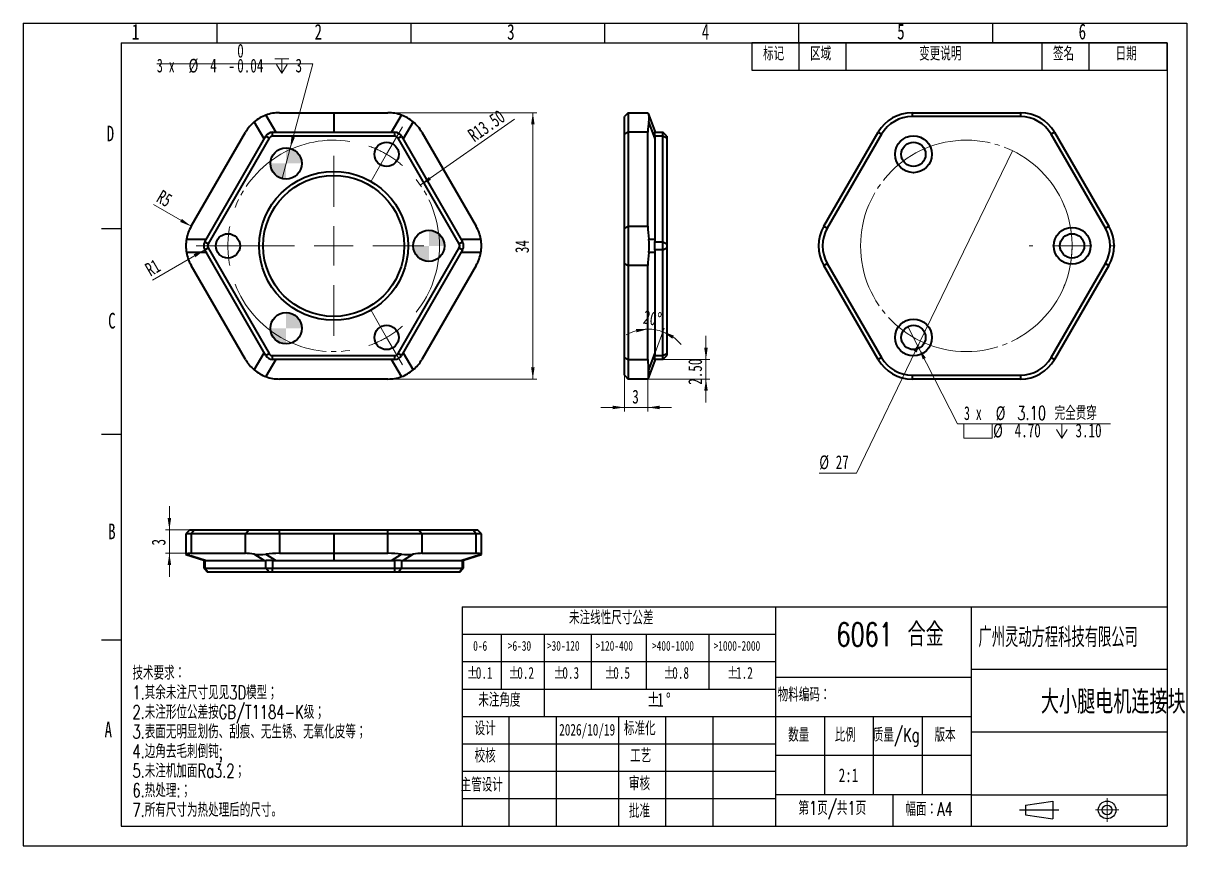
# Model space of a CAD drawing. Header units: millimetres. Extents: x 0 to 297, y 0 to 210.
import ezdxf

# ---------------------------------------------------------------- set-up
doc = ezdxf.new("R2010")
doc.units = ezdxf.units.MM
doc.linetypes.add('SLD-中心线', pattern=[34.29, 30.48, -1.27, 1.27, -1.27])
doc.linetypes.add('SLD-实线', pattern=[0])
for name, color, linetype in [('中心线层', 1, 'SLD-中心线'), ('剖面线层', 133, 'SLD-实线'), ('尺寸线层', 83, 'SLD-实线'), ('文本', 7, 'SLD-实线')]:
    doc.layers.add(name, color=color, linetype=linetype)
doc.layers.add('粗实线层', color=7, linetype='SLD-实线', lineweight=35)
doc.styles.add('SLDTEXTSTYLE0', font='TXT', dxfattribs={"width": 0.7, "bigfont": 'bigfont'})
doc.styles.add('SLDTEXTSTYLE1', font='TXT', dxfattribs={"width": 0.7})
doc.styles.add('SLDTEXTSTYLE2', font='TXT', dxfattribs={"width": 0.616621, "bigfont": 'bigfont'})
doc.styles.add('SLDTEXTSTYLE3', font='TXT', dxfattribs={"width": 0.633333})
doc.dimstyles.new('SLDDIMSTYLE0', dxfattribs={"dimtxt": 3.5, "dimasz": 3, "dimexe": 0, "dimexo": 0.0625, "dimgap": 0.875, "dimtad": 2, "dimlfac": 0.5, "dimrnd": 1e-09, "dimzin": 4, "dimdsep": 46, "dimtxsty": 'SLDTEXTSTYLE1', "dimsah": 1, "dimcen": 0, "dimadec": 0, "dimazin": 1, "dimtfac": 1, "dimtofl": 0, "dimtmove": 0, "dimatfit": 3, "dimfxl": 0, "dimfrac": 2, "dimtolj": 1, "dimtzin": 12, "dimarcsym": 0})
doc.dimstyles.new('SLDDIMSTYLE1', dxfattribs={"dimtxt": 3.5, "dimasz": 3, "dimexe": 0, "dimexo": 0.0625, "dimgap": 0.875, "dimtad": 0, "dimtih": 1, "dimtoh": 1, "dimdec": 6, "dimlfac": 0.5, "dimrnd": 1e-09, "dimzin": 12, "dimdsep": 46, "dimtxsty": 'SLDTEXTSTYLE1', "dimblk1": 'NONE', "dimsah": 1, "dimcen": 0, "dimadec": 0, "dimazin": 3, "dimtol": 1, "dimtm": 0.04, "dimtfac": 1, "dimtmove": 0, "dimatfit": 3, "dimldrblk": 'NONE', "dimfxl": 0, "dimfrac": 2, "dimtolj": 1, "dimtzin": 0, "dimarcsym": 0})
doc.dimstyles.new('SLDDIMSTYLE2', dxfattribs={"dimtxt": 3.5, "dimasz": 3, "dimexe": 0, "dimexo": 0.0625, "dimgap": 0.875, "dimtad": 2, "dimlfac": 0.5, "dimrnd": 1e-09, "dimzin": 12, "dimdsep": 46, "dimtxsty": 'SLDTEXTSTYLE1', "dimsah": 1, "dimcen": 0, "dimadec": 0, "dimazin": 3, "dimtfac": 1, "dimtofl": 0, "dimtmove": 0, "dimatfit": 3, "dimfxl": 0, "dimfrac": 2, "dimtolj": 1, "dimtzin": 12, "dimarcsym": 0})
doc.dimstyles.new('SLDDIMSTYLE3', dxfattribs={"dimtxt": 3.5, "dimasz": 3, "dimexe": 0, "dimexo": 0.0625, "dimgap": 0.875, "dimtad": 2, "dimlfac": 0.5, "dimrnd": 1e-09, "dimzin": 12, "dimdsep": 46, "dimtxsty": 'SLDTEXTSTYLE1', "dimsah": 1, "dimcen": 0.09, "dimadec": 0, "dimazin": 3, "dimtfac": 1, "dimtofl": 0, "dimtmove": 0, "dimatfit": 3, "dimfxl": 0, "dimfrac": 2, "dimtolj": 1, "dimtzin": 12, "dimarcsym": 0})
doc.dimstyles.new('SLDDIMSTYLE4', dxfattribs={"dimtxt": 3.5, "dimasz": 3, "dimexe": 0, "dimexo": 0.0625, "dimgap": 0.875, "dimtad": 2, "dimlfac": 0.5, "dimrnd": 1e-09, "dimzin": 12, "dimdsep": 46, "dimtxsty": 'SLDTEXTSTYLE1', "dimsah": 1, "dimcen": 0.09, "dimadec": 0, "dimazin": 3, "dimtfac": 1, "dimtmove": 0, "dimatfit": 0, "dimfxl": 0, "dimfrac": 2, "dimtolj": 1, "dimtzin": 12, "dimarcsym": 0})
doc.dimstyles.new('SLDDIMSTYLE5', dxfattribs={"dimtxt": 3.5, "dimasz": 3, "dimexe": 0, "dimexo": 0.0625, "dimgap": 0.875, "dimtad": 2, "dimdec": 4, "dimlfac": 0.5, "dimzin": 12, "dimdsep": 46, "dimtxsty": 'SLDTEXTSTYLE1', "dimsah": 1, "dimcen": 0.09, "dimazin": 3, "dimtfac": 1, "dimtofl": 0, "dimtmove": 0, "dimatfit": 3, "dimfxl": 0, "dimfrac": 2, "dimtolj": 1, "dimtzin": 12, "dimarcsym": 0})
doc.dimstyles.new('SLDDIMSTYLE6', dxfattribs={"dimtxt": 3.5, "dimasz": 3, "dimexe": 0, "dimexo": 0.0625, "dimgap": 0.875, "dimtad": 2, "dimlfac": 0.5, "dimrnd": 1e-09, "dimzin": 4, "dimdsep": 46, "dimtxsty": 'SLDTEXTSTYLE1', "dimsah": 1, "dimcen": 0.09, "dimadec": 0, "dimazin": 1, "dimtfac": 1, "dimtmove": 0, "dimatfit": 0, "dimfxl": 0, "dimfrac": 2, "dimtolj": 1, "dimtzin": 12, "dimarcsym": 0})
doc.dimstyles.new('SLDDIMSTYLE7', dxfattribs={"dimtxt": 3.5, "dimasz": 3, "dimexe": 0, "dimexo": 0.0625, "dimgap": 0.875, "dimtad": 2, "dimlfac": 0.5, "dimrnd": 1e-09, "dimzin": 12, "dimdsep": 46, "dimtxsty": 'SLDTEXTSTYLE1', "dimblk1": 'NONE', "dimsah": 1, "dimcen": 0, "dimadec": 0, "dimazin": 3, "dimtfac": 1, "dimtmove": 0, "dimatfit": 3, "dimldrblk": 'NONE', "dimfxl": 0, "dimfrac": 2, "dimtolj": 1, "dimtzin": 12, "dimarcsym": 0})
doc.dimstyles.new('SLDDIMSTYLE8', dxfattribs={"dimtxt": 3.5, "dimasz": 3, "dimexe": 0, "dimexo": 0.0625, "dimgap": 0.875, "dimtad": 0, "dimtih": 1, "dimtoh": 1, "dimlfac": 0.5, "dimrnd": 1e-09, "dimzin": 4, "dimdsep": 46, "dimtxsty": 'SLDTEXTSTYLE1', "dimblk1": 'NONE', "dimsah": 1, "dimcen": 0, "dimadec": 0, "dimazin": 1, "dimtfac": 1, "dimtmove": 0, "dimatfit": 3, "dimldrblk": 'NONE', "dimfxl": 0, "dimfrac": 2, "dimtolj": 1, "dimtzin": 12, "dimarcsym": 0})

# ---------------------------------------------------------------- blocks, each defined once
blk = doc.blocks.new('SW_TABLEANNOTATION_0')
at = {"color": 0}
for p, q in [((0, 0), (0, -7)), ((0, 0), (12, 0)), ((0, 0), (0, -7)), ((106, 0), (0, 0)), ((12, 0), (12, -7)), ((12, 0), (24, 0)), ((24, 0), (24, -7)), ((24, 0), (74, 0)), ((74, 0), (74, -7)), ((74, 0), (86, 0)), ((86, 0), (86, -7)), ((86, 0), (106, 0)), ((106, 0), (106, -7)), ((106, -7), (106, 0)), ((0, -7), (12, -7)), ((0, -7), (106, -7)), ((12, -7), (24, -7)), ((24, -7), (74, -7)), ((74, -7), (86, -7)), ((86, -7), (106, -7))]:
    blk.add_line(p, q, dxfattribs=at)
at = {"color": 0, "char_height": 3.5, "attachment_point": 1, "style": 'SLDTEXTSTYLE0'}
for s, insert in [('标记', (2.85, -1.01)), ('区域', (14.85, -1.01)), ('变更说明', (42.7, -1.01)), ('签名', (76.85, -1.01)), ('日期', (92.85, -1.01))]:
    blk.add_mtext(s, dxfattribs=dict(at, insert=insert))
blk = doc.blocks.new('SW_TABLEANNOTATION_1')
at = {"color": 0}
for p, q in [((0, 0), (0, -7)), ((0, 0), (5, 0)), ((5, 0), (10, 0)), ((10, 0), (21, 0)), ((21, 0), (33, 0)), ((33, 0), (47, 0)), ((47, 0), (63, 0)), ((63, 0), (80, 0)), ((80, 0), (80, -7)), ((0, -7), (0, -14)), ((0, -7), (5, -7)), ((5, -7), (10, -7)), ((10, -7), (10, -14)), ((10, -7), (21, -7)), ((21, -7), (21, -14)), ((21, -7), (33, -7)), ((33, -7), (33, -14)), ((33, -7), (47, -7)), ((47, -7), (47, -14)), ((47, -7), (63, -7)), ((63, -7), (63, -14)), ((63, -7), (80, -7)), ((80, -7), (80, -14)), ((0, -14), (0, -21)), ((0, -14), (5, -14)), ((5, -14), (10, -14)), ((10, -14), (10, -21)), ((10, -14), (21, -14)), ((21, -14), (21, -21)), ((21, -14), (33, -14)), ((33, -14), (33, -21)), ((33, -14), (47, -14)), ((47, -14), (47, -21)), ((47, -14), (63, -14)), ((63, -14), (63, -21)), ((63, -14), (80, -14)), ((80, -14), (80, -21)), ((0, -21), (0, -28)), ((0, -21), (5, -21)), ((5, -21), (10, -21)), ((10, -21), (21, -21)), ((21, -21), (21, -28)), ((21, -21), (21, -28)), ((21, -21), (33, -21)), ((33, -21), (47, -21)), ((47, -21), (63, -21)), ((63, -21), (80, -21)), ((80, -21), (80, -28)), ((0, -28), (5, -28)), ((5, -28), (10, -28)), ((10, -28), (21, -28)), ((21, -28), (33, -28)), ((33, -28), (47, -28)), ((47, -28), (63, -28)), ((63, -28), (80, -28))]:
    blk.add_line(p, q, dxfattribs=at)
at = {"color": 0, "attachment_point": 1}
for s, insert, char_height, style in [('未注线性尺寸公差', (27.32, -1.01), 3.5, 'SLDTEXTSTYLE0'), ('0-6', (2.85, -8.72), 2.5, 'SLDTEXTSTYLE1'), ('>6-30', (11.69, -8.72), 2.5, 'SLDTEXTSTYLE1'), ('>30-120', (21.68, -8.72), 2.5, 'SLDTEXTSTYLE1'), ('>120-400', (34.12, -8.72), 2.5, 'SLDTEXTSTYLE1'), ('>400-1000', (48.5, -8.72), 2.5, 'SLDTEXTSTYLE1'), ('>1000-2000', (64.22, -8.72), 2.5, 'SLDTEXTSTYLE1'), ('%%p', (1.25, -15.37), 3, 'SLDTEXTSTYLE1'), ('0.1', (3.52, -15.37), 3, 'SLDTEXTSTYLE1'), ('%%p', (11.84, -15.37), 3, 'SLDTEXTSTYLE1'), ('0.2', (14.1, -15.37), 3, 'SLDTEXTSTYLE1'), ('%%p', (23.34, -15.37), 3, 'SLDTEXTSTYLE1'), ('0.3', (25.61, -15.37), 3, 'SLDTEXTSTYLE1'), ('%%p', (36.34, -15.37), 3, 'SLDTEXTSTYLE1'), ('0.5', (38.6, -15.37), 3, 'SLDTEXTSTYLE1'), ('%%p', (51.4, -15.37), 3, 'SLDTEXTSTYLE1'), ('0.8', (53.66, -15.37), 3, 'SLDTEXTSTYLE1'), ('%%p', (67.69, -15.37), 3, 'SLDTEXTSTYLE1'), ('1.2', (69.96, -15.37), 3, 'SLDTEXTSTYLE1'), ('未注角度', (4.16, -22.01), 3.5, 'SLDTEXTSTYLE0'), ('%%p', (47.19, -22.01), 3.5, 'SLDTEXTSTYLE1'), ('1', (49.84, -22.01), 3.5, 'SLDTEXTSTYLE1'), ('%%d', (52.04, -22.01), 3.5, 'SLDTEXTSTYLE1')]:
    blk.add_mtext(s, dxfattribs=dict(at, insert=insert, char_height=char_height, style=style))
blk = doc.blocks.new('_D')
at = {"layer": '尺寸线层', "linetype": 'SLD-实线', "lineweight": 18}
blk.add_line((101.35, 168.66), (125.39, 185.5), dxfattribs=at)
blk.add_solid([(101.35, 168.66), (104.07, 170.01), (103.55, 170.75)], dxfattribs=at)
at = {"layer": '尺寸线层', "linetype": 'SLD-实线', "lineweight": 18, "insert": (113.12, 182.4), "char_height": 3.5, "attachment_point": 1, "rotation": 35.0174, "style": 'SLDTEXTSTYLE1'}
blk.add_mtext('R13.50', dxfattribs=at)
blk = doc.blocks.new('SW_SYMBOL_HOLE_DEPTH')
at = {"layer": '尺寸线层', "color": 0, "linetype": 'SLD-实线', "lineweight": 18}
for p, q in [((0, 875), (800, 875)), ((400, 875), (400, 75)), ((100, 555), (400, 75)), ((700, 555), (400, 75))]:
    blk.add_line(p, q, dxfattribs=at)
blk = doc.blocks.new('_D_1')
at = {"layer": '尺寸线层', "linetype": 'SLD-实线', "lineweight": 18}
for p, q in [((73.9, 199.62), (34.12, 199.62)), ((68.13, 178.07), (73.9, 199.62)), ((66.05, 170.34), (68.13, 178.07))]:
    blk.add_line(p, q, dxfattribs=at)
blk.add_solid([(68.13, 178.07), (69.34, 180.85), (68.47, 181.08)], dxfattribs=at)
at = {"layer": '尺寸线层', "linetype": 'SLD-实线', "lineweight": 18, "xscale": 0.004511737089201878, "yscale": 0.004511737089201878, "zscale": 0.004511737089201878}
blk.add_blockref('SW_SYMBOL_HOLE_DEPTH', (64.22, 196.93), dxfattribs=at)
at = {"layer": '尺寸线层', "linetype": 'SLD-实线', "lineweight": 18, "char_height": 3.5, "attachment_point": 1}
for s, insert, style in [('0', (54.62, 204.74), 'SLDTEXTSTYLE1'), ('3 x', (34.12, 200.96), 'SLDTEXTSTYLE3'), ('%%c', (42.21, 200.93), 'SLDTEXTSTYLE1'), ('4', (47.71, 200.96), 'SLDTEXTSTYLE1'), ('0.04', (54.62, 200.93), 'SLDTEXTSTYLE1'), ('3', (69.5, 200.96), 'SLDTEXTSTYLE1'), ('-', (52.36, 200.93), 'SLDTEXTSTYLE1')]:
    blk.add_mtext(s, dxfattribs=dict(at, insert=insert, style=style))
blk = doc.blocks.new('_None')
blk = doc.blocks.new('_D_2')
at = {"layer": '尺寸线层', "linetype": 'SLD-实线', "lineweight": 18}
blk.add_line((42.87, 158.16), (33.23, 163.72), dxfattribs=at)
blk.add_solid([(42.87, 158.16), (40.49, 160.05), (40.04, 159.27)], dxfattribs=at)
at = {"layer": '尺寸线层', "linetype": 'SLD-实线', "lineweight": 18, "insert": (35.48, 167.62), "char_height": 3.5, "attachment_point": 1, "rotation": 330, "style": 'SLDTEXTSTYLE1'}
blk.add_mtext('R5', dxfattribs=at)
blk = doc.blocks.new('_D_3')
at = {"layer": '尺寸线层', "linetype": 'SLD-实线', "lineweight": 18}
blk.add_line((46.33, 152.16), (32.97, 144.42), dxfattribs=at)
blk.add_arc((48.06, 153.16), 2, 210, 236.6594, dxfattribs=at)
blk.add_solid([(46.33, 152.16), (43.51, 151.04), (43.96, 150.27)], dxfattribs=at)
at = {"layer": '尺寸线层', "linetype": 'SLD-实线', "lineweight": 18, "insert": (30.72, 148.3), "char_height": 3.5, "attachment_point": 1, "rotation": 30.0943, "style": 'SLDTEXTSTYLE1'}
blk.add_mtext('R1', dxfattribs=at)
blk = doc.blocks.new('_D_4')
at = {"layer": '尺寸线层', "linetype": 'SLD-实线', "lineweight": 18}
for p, q in [((93.1, 187.16), (131.08, 187.16)), ((130.08, 187.16), (130.08, 119.16)), ((93.1, 119.16), (131.08, 119.16))]:
    blk.add_line(p, q, dxfattribs=at)
for points in [[(130.08, 187.16), (129.63, 184.16), (130.53, 184.16)], [(130.08, 119.16), (130.53, 122.16), (129.63, 122.16)]]:
    blk.add_solid(points, dxfattribs=at)
at = {"layer": '尺寸线层', "linetype": 'SLD-实线', "lineweight": 18, "insert": (125.57, 151.31), "char_height": 3.5, "attachment_point": 1, "rotation": 90, "style": 'SLDTEXTSTYLE1'}
blk.add_mtext('34', dxfattribs=at)
blk = doc.blocks.new('SW_CENTERMARKSYMBOL_0')
at = {"layer": '中心线层', "color": 0, "linetype": 'SLD-中心线', "lineweight": 18}
for p, q in [((2.5, 51.1), (4.05, 53.78)), ((0, 46.77), (2.5, 51.1)), ((0, 46.77), (-2.5, 42.44)), ((-13.5, 33.38), (-13.5, 41.88)), ((-2.5, 42.44), (-4.05, 39.75)), ((-13.5, 23.38), (-13.5, 28.38)), ((-45.5, 23.38), (-48.6, 23.38)), ((-40.5, 23.38), (-45.5, 23.38)), ((-40.5, 23.38), (-35.5, 23.38)), ((-35.5, 23.38), (-32.4, 23.38)), ((-23.5, 23.38), (-32, 23.38)), ((-13.5, 23.38), (-18.5, 23.38)), ((-13.5, 23.38), (-13.5, 18.38)), ((-13.5, 23.38), (-8.5, 23.38)), ((-3.5, 23.38), (5, 23.38)), ((-13.5, 13.38), (-13.5, 4.88)), ((-2.5, 4.33), (-4.05, 7.01)), ((0, 0), (-2.5, 4.33)), ((0, 0), (2.5, -4.33)), ((2.5, -4.33), (4.05, -7.01))]:
    blk.add_line(p, q, dxfattribs=at)
for start, end in [(81.2207, 158.7793), (60, 70.6103), (49.3897, 60), (321.2207, 38.7793), (169.3897, 180), (180, 190.6103), (201.2207, 278.7793), (289.3897, 300), (300, 310.6103)]:
    blk.add_arc((-13.5, 23.38), 27, start, end, dxfattribs=at)
blk = doc.blocks.new('SW_CENTERMARKSYMBOL_1')
at = {"layer": '中心线层', "color": 0, "linetype": 'SLD-中心线', "lineweight": 18}
for p, q in [((0, 10), (0, 23)), ((0, 0), (0, 5)), ((-10, 0), (-23, 0)), ((0, 0), (-5, 0)), ((0, 0), (0, -5)), ((0, 0), (5, 0)), ((10, 0), (23, 0)), ((0, -10), (0, -23))]:
    blk.add_line(p, q, dxfattribs=at)
blk = doc.blocks.new('SW_DOWELSYMBOL_0')
at = {"layer": '剖面线层'}
h = blk.add_hatch(color=256, dxfattribs=at)
edge = h.paths.add_edge_path(flags=0)
edge.add_arc((0, 0), 4, 0, 90)
edge.add_line((0, 4), (0, 0))
edge.add_line((0, 0), (4, 0))
h = blk.add_hatch(color=256, dxfattribs=at)
edge = h.paths.add_edge_path(flags=0)
edge.add_arc((0, 0), 4, 180, 270)
edge.add_line((0, -4), (0, 0))
edge.add_line((0, 0), (-4, 0))
at = {"color": 0, "linetype": 'Continuous', "lineweight": 0}
blk.add_circle((0, 0), 4, dxfattribs=at)
blk = doc.blocks.new('SW_DOWELSYMBOL_1')
at = {"layer": '剖面线层'}
h = blk.add_hatch(color=256, dxfattribs=at)
edge = h.paths.add_edge_path(flags=0)
edge.add_arc((0, 0), 4, 0, 90)
edge.add_line((0, 4), (0, 0))
edge.add_line((0, 0), (4, 0))
h = blk.add_hatch(color=256, dxfattribs=at)
edge = h.paths.add_edge_path(flags=0)
edge.add_arc((0, 0), 4, 180, 270)
edge.add_line((0, -4), (0, 0))
edge.add_line((0, 0), (-4, 0))
at = {"color": 0, "linetype": 'Continuous', "lineweight": 0}
blk.add_circle((0, 0), 4, dxfattribs=at)
blk = doc.blocks.new('SW_DOWELSYMBOL_2')
at = {"layer": '剖面线层'}
h = blk.add_hatch(color=256, dxfattribs=at)
edge = h.paths.add_edge_path(flags=0)
edge.add_arc((0, 0), 4, 0, 90)
edge.add_line((0, 4), (0, 0))
edge.add_line((0, 0), (4, 0))
h = blk.add_hatch(color=256, dxfattribs=at)
edge = h.paths.add_edge_path(flags=0)
edge.add_arc((0, 0), 4, 180, 270)
edge.add_line((0, -4), (0, 0))
edge.add_line((0, 0), (-4, 0))
at = {"color": 0, "linetype": 'Continuous', "lineweight": 0}
blk.add_circle((0, 0), 4, dxfattribs=at)
blk = doc.blocks.new('_D_5')
at = {"layer": '尺寸线层', "linetype": 'SLD-实线', "lineweight": 18}
for p, q in [((153.46, 124.66), (153.46, 110.91)), ((159.46, 124.16), (159.46, 110.91)), ((153.46, 111.91), (147.46, 111.91)), ((153.46, 111.91), (159.46, 111.91)), ((159.46, 111.91), (165.46, 111.91))]:
    blk.add_line(p, q, dxfattribs=at)
for points in [[(153.46, 111.91), (150.46, 112.36), (150.46, 111.46)], [(159.46, 111.91), (162.46, 111.46), (162.46, 112.36)]]:
    blk.add_solid(points, dxfattribs=at)
at = {"layer": '尺寸线层', "linetype": 'SLD-实线', "lineweight": 18, "insert": (155.46, 116.42), "char_height": 3.5, "attachment_point": 1, "style": 'SLDTEXTSTYLE1'}
blk.add_mtext('3', dxfattribs=at)
blk = doc.blocks.new('_D_6')
at = {"layer": '尺寸线层', "linetype": 'SLD-实线', "lineweight": 18}
blk.add_line((161.28, 125.87), (163.58, 132.19), dxfattribs=at)
for start, end in [(90, 120.1121), (70, 90), (39.8879, 70)]:
    blk.add_arc((159.46, 120.87), 11.05, start, end, dxfattribs=at)
for points in [[(159.46, 131.92), (156.42, 131.97), (156.54, 131.08)], [(163.23, 131.25), (165.68, 129.47), (166.1, 130.26)]]:
    blk.add_solid(points, dxfattribs=at)
at = {"layer": '尺寸线层', "linetype": 'SLD-实线', "lineweight": 18, "insert": (158.68, 136.81), "char_height": 3.5, "attachment_point": 1, "rotation": 350, "style": 'SLDTEXTSTYLE1'}
blk.add_mtext('20°', dxfattribs=at)
blk = doc.blocks.new('_D_7')
at = {"layer": '尺寸线层', "linetype": 'SLD-实线', "lineweight": 18}
for p, q in [((174.28, 124.16), (174.28, 130.16)), ((163.28, 124.16), (175.28, 124.16)), ((174.28, 124.16), (174.28, 119.16)), ((159.46, 119.16), (175.28, 119.16)), ((174.28, 119.16), (174.28, 113.16))]:
    blk.add_line(p, q, dxfattribs=at)
for points in [[(174.28, 124.16), (174.73, 127.16), (173.83, 127.16)], [(174.28, 119.16), (173.83, 116.16), (174.73, 116.16)]]:
    blk.add_solid(points, dxfattribs=at)
at = {"layer": '尺寸线层', "linetype": 'SLD-实线', "lineweight": 18, "insert": (169.76, 117.7), "char_height": 3.5, "attachment_point": 1, "rotation": 90, "style": 'SLDTEXTSTYLE1'}
blk.add_mtext('2.50', dxfattribs=at)
blk = doc.blocks.new('_D_8')
at = {"layer": '尺寸线层', "linetype": 'SLD-实线', "lineweight": 18}
for p, q in [((252.49, 177.47), (228.99, 128.85)), ((228.99, 128.85), (212.7, 95.14)), ((212.7, 95.14), (203.21, 95.14))]:
    blk.add_line(p, q, dxfattribs=at)
blk.add_solid([(228.99, 128.85), (227.28, 126.35), (228.09, 125.96)], dxfattribs=at)
at = {"layer": '尺寸线层', "linetype": 'SLD-实线', "lineweight": 18, "char_height": 3.5, "attachment_point": 1, "style": 'SLDTEXTSTYLE1'}
for s, insert in [('%%c', (203.21, 99.66)), ('27', (207.4, 99.68))]:
    blk.add_mtext(s, dxfattribs=dict(at, insert=insert))
blk = doc.blocks.new('SW_SYMBOL_HOLE_SPOT')
at = {"layer": '尺寸线层', "color": 0, "linetype": 'SLD-实线', "lineweight": 18}
for p, q in [((0, 875), (0, 75)), ((1600, 75), (1600, 875)), ((0, 75), (1600, 75))]:
    blk.add_line(p, q, dxfattribs=at)
blk = doc.blocks.new('_D_9')
at = {"layer": '尺寸线层', "linetype": 'SLD-实线', "lineweight": 18}
for p, q in [((225.83, 132.54), (228.65, 127.02)), ((228.65, 127.02), (238.5, 107.7)), ((238.5, 107.7), (277.53, 107.7))]:
    blk.add_line(p, q, dxfattribs=at)
blk.add_solid([(228.65, 127.02), (229.61, 124.14), (230.41, 124.55)], dxfattribs=at)
at = {"layer": '尺寸线层', "linetype": 'SLD-实线', "lineweight": 18, "xscale": 0.004511737089201878, "yscale": 0.004511737089201878, "zscale": 0.004511737089201878}
for name, p in [('SW_SYMBOL_HOLE_SPOT', (240.09, 103.75)), ('SW_SYMBOL_HOLE_DEPTH', (263.33, 103.75))]:
    blk.add_blockref(name, p, dxfattribs=at)
at = {"layer": '尺寸线层', "linetype": 'SLD-实线', "lineweight": 18, "char_height": 3.5, "attachment_point": 1}
for s, insert, style in [('3 x', (240.15, 112.21), 'SLDTEXTSTYLE3'), ('%%c', (248.24, 112.19), 'SLDTEXTSTYLE1'), ('3.10 完全贯穿', (253.74, 112.21), 'SLDTEXTSTYLE0'), ('%%c', (247.58, 107.75), 'SLDTEXTSTYLE1'), ('4.70', (253.08, 107.78), 'SLDTEXTSTYLE1'), ('3.10', (268.61, 107.78), 'SLDTEXTSTYLE1')]:
    blk.add_mtext(s, dxfattribs=dict(at, insert=insert, style=style))
blk = doc.blocks.new('SW_CENTERMARKSYMBOL_2')
at = {"layer": '中心线层', "color": 0, "linetype": 'SLD-中心线', "lineweight": 18}
for p, q in [((0, 0), (-5, 0)), ((0, 0), (5, 0)), ((10, 0), (11, 0)), ((-10, 0), (-11, 0))]:
    blk.add_line(p, q, dxfattribs=at)
for start, end in [(21.2207, 23.3427), (0, 10.6103), (349.3897, 0), (336.6573, 338.7793)]:
    blk.add_arc((-27, 0), 27, start, end, dxfattribs=at)
blk = doc.blocks.new('_D_10')
at = {"layer": '尺寸线层', "linetype": 'SLD-实线', "lineweight": 18}
for p, q in [((37.3, 80.66), (37.3, 86.66)), ((43.73, 80.66), (36.3, 80.66)), ((37.3, 74.66), (37.3, 80.66)), ((42.87, 74.66), (36.3, 74.66)), ((37.3, 74.66), (37.3, 68.66))]:
    blk.add_line(p, q, dxfattribs=at)
for points in [[(37.3, 80.66), (37.75, 83.66), (36.85, 83.66)], [(37.3, 74.66), (36.85, 71.66), (37.75, 71.66)]]:
    blk.add_solid(points, dxfattribs=at)
at = {"layer": '尺寸线层', "linetype": 'SLD-实线', "lineweight": 18, "insert": (32.79, 76.66), "char_height": 3.5, "attachment_point": 1, "rotation": 90, "style": 'SLDTEXTSTYLE1'}
blk.add_mtext('3', dxfattribs=at)

msp = doc.modelspace()

# ---------------------------------------------------------------- linework, layer by layer
for p, q in [((0, 210), (297, 210)), ((0, 210), (0, 0)), ((49.5, 205), (49.5, 210)), ((99, 205), (99, 210)), ((148.5, 205), (148.5, 210)), ((198, 205), (198, 210)), ((247.5, 205), (247.5, 210)), ((297, 210), (297, 0)), ((25, 205), (25, 5)), ((25, 205), (292, 205)), ((292, 205), (292, 5)), ((25, 157.5), (20, 157.5)), ((25, 105), (20, 105)), ((112, 61), (292, 61)), ((112, 61), (112, 5)), ((192, 61), (192, 5)), ((242, 61), (242, 5)), ((25, 52.5), (20, 52.5)), ((292, 45), (242, 45)), ((192, 43), (242, 43)), ((112, 33), (192, 33)), ((124, 5), (124, 33)), ((136, 33), (136, 5)), ((152, 5), (152, 33)), ((164, 5), (164, 33)), ((176, 33), (176, 5)), ((192, 33), (242, 33)), ((204.5, 33), (204.5, 13)), ((217, 13), (217, 33)), ((229.5, 33), (229.5, 13)), ((292, 29), (242, 29)), ((112, 26), (192, 26)), ((242, 23), (192, 23)), ((112, 19), (192, 19)), ((192, 12), (112, 12)), ((242, 13), (192, 13)), ((222, 13), (222, 5)), ((242, 13), (292, 13)), ((254.3262578, 9.1342907), (264.3262578, 9.1342907)), ((255.8262578, 10.3842907), (262.8262578, 11.3842907)), ((255.8262578, 10.3842907), (255.8262578, 7.8842907)), ((262.8262578, 11.3842907), (262.8262578, 6.8842907)), ((255.8262578, 7.8842907), (262.8262578, 6.8842907)), ((25, 5), (292, 5)), ((0, 0), (297, 0))]:
    msp.add_line(p, q)
for radius in [2.25, 1.25]:
    msp.add_circle((276.6807843, 9.1342907), radius)
at = {"layer": '中心线层', "linetype": 'SLD-中心线', "lineweight": 18}
for p, q in [((276.6807843, 12.1342907), (276.6807843, 6.1342907)), ((273.6807843, 9.1342907), (279.6807843, 9.1342907))]:
    msp.add_line(p, q, dxfattribs=at)
msp.add_circle((240.7403802, 153.1624125), 27, dxfattribs=at)
at = {"layer": '粗实线层', "linetype": 'SLD-实线', "lineweight": 35}
for p, q in [((65.3834707, 187.1624125), (79.2398772, 187.1624125)), ((79.2398772, 187.1624125), (79.2398772, 182.1624125)), ((79.2398772, 187.1624125), (93.0962836, 187.1624125)), ((154.4553759, 187.1624125), (153.4553759, 186.1624125)), ((154.4553759, 187.1624125), (154.4553759, 182.1624125)), ((154.4553759, 187.1624125), (159.4556735, 187.1624125)), ((159.4556735, 187.1624125), (159.6785206, 186.5501451)), ((226.8839737, 187.1624125), (226.8839737, 186.1624125)), ((226.8839737, 187.1624125), (240.7403802, 187.1624125)), ((240.7403802, 187.1624125), (254.5967867, 187.1624125)), ((254.5967867, 187.1624125), (254.5967867, 186.1624125)), ((61.5093923, 180.4523118), (58.9761337, 184.8400444)), ((61.938115, 186.5501451), (64.4713736, 182.1624125)), ((94.0083808, 182.1624125), (96.5416394, 186.5501451)), ((99.5036207, 184.8400444), (96.9703621, 180.4523118)), ((153.4553759, 181.6624125), (153.4553759, 186.1624125)), ((159.6785206, 186.5501451), (161.2755247, 182.1624125)), ((161.2755247, 180.4523118), (159.6785206, 184.8400444)), ((254.5967867, 186.1624125), (226.8839737, 186.1624125)), ((42.8668102, 158.1624125), (56.7232167, 182.1624125)), ((63.6514199, 181.1624125), (63.6514199, 182.1624125)), ((63.6514199, 182.1624125), (94.8283345, 182.1624125)), ((94.8283345, 181.1624125), (94.8283345, 182.1624125)), ((101.7565377, 182.1624125), (115.6129441, 158.1624125)), ((154.4553759, 182.1624125), (153.4553759, 181.6624125)), ((153.4553759, 157.6624125), (153.4553759, 181.6624125)), ((154.4553759, 182.1624125), (154.4553759, 158.1624125)), ((159.4556735, 182.1624125), (154.4553759, 182.1624125)), ((159.4556735, 158.1624125), (159.4556735, 182.1624125)), ((161.248192, 182.1624125), (163.2755247, 182.1624125)), ((163.2755247, 181.1624125), (163.2755247, 182.1624125)), ((164.2755247, 181.1624125), (163.2755247, 182.1624125)), ((204.3673133, 158.1624125), (218.2237197, 182.1624125)), ((219.0897451, 181.6624125), (205.2333387, 157.6624125)), ((218.2237197, 182.1624125), (219.0897451, 181.6624125)), ((263.2570407, 182.1624125), (262.3910153, 181.6624125)), ((276.2474218, 157.6624125), (262.3910153, 181.6624125)), ((263.2570407, 182.1624125), (277.1134472, 158.1624125)), ((46.3309118, 154.1624125), (61.9193691, 181.1624125)), ((62.7853945, 180.6624125), (47.1969372, 153.6624125)), ((62.7853945, 180.6624125), (61.9193691, 181.1624125)), ((94.8283345, 181.1624125), (63.6514199, 181.1624125)), ((95.6943599, 180.6624125), (96.5603853, 181.1624125)), ((111.2828171, 153.6624125), (95.6943599, 180.6624125)), ((96.5603853, 181.1624125), (112.1488425, 154.1624125)), ((163.2755247, 181.1624125), (161.248192, 181.1624125)), ((161.2755247, 154.8725132), (161.2755247, 180.4523118)), ((163.2755247, 154.1624125), (163.2755247, 181.1624125)), ((164.2755247, 180.6624125), (163.2755247, 181.1624125)), ((164.2755247, 181.1624125), (164.2755247, 180.6624125)), ((164.2755247, 180.6624125), (164.2755247, 153.6624125)), ((153.4553759, 157.6624125), (154.4553759, 158.1624125)), ((153.4553759, 148.6624125), (153.4553759, 157.6624125)), ((154.4553759, 158.1624125), (154.4553759, 148.1624125)), ((154.4553759, 158.1624125), (159.4556735, 158.1624125)), ((204.3673133, 158.1624125), (205.2333387, 157.6624125)), ((276.2474218, 157.6624125), (277.1134472, 158.1624125)), ((41.6743715, 154.8725132), (46.7408887, 154.8725132)), ((111.7388657, 154.8725132), (116.8053829, 154.8725132)), ((159.6785206, 154.8725132), (161.2755247, 154.8725132)), ((46.3309118, 154.1624125), (47.1969372, 153.6624125)), ((46.3309118, 152.1624125), (47.1969372, 152.6624125)), ((61.9193691, 125.1624125), (46.3309118, 152.1624125)), ((47.1969372, 152.6624125), (62.7853945, 125.6624125)), ((95.6943599, 125.6624125), (111.2828171, 152.6624125)), ((112.1488425, 152.1624125), (96.5603853, 125.1624125)), ((111.2828171, 153.6624125), (112.1488425, 154.1624125)), ((111.2828171, 152.6624125), (112.1488425, 152.1624125)), ((161.248192, 154.1624125), (163.2755247, 154.1624125)), ((163.2755247, 152.1624125), (161.248192, 152.1624125)), ((163.2755247, 152.1624125), (163.2755247, 154.1624125)), ((163.2755247, 154.1624125), (164.2755247, 153.6624125)), ((163.2755247, 152.1624125), (164.2755247, 152.6624125)), ((163.2755247, 125.1624125), (163.2755247, 152.1624125)), ((164.2755247, 153.6624125), (164.2755247, 152.6624125)), ((164.2755247, 152.6624125), (164.2755247, 125.6624125)), ((46.7408887, 151.4523118), (41.6743715, 151.4523118)), ((116.8053829, 151.4523118), (111.7388657, 151.4523118)), ((153.4553759, 148.6624125), (154.4553759, 148.1624125)), ((153.4553759, 124.6624125), (153.4553759, 148.6624125)), ((161.2755247, 151.4523118), (159.6785206, 151.4523118)), ((161.2755247, 125.8725132), (161.2755247, 151.4523118)), ((204.3673133, 148.1624125), (205.2333387, 148.6624125)), ((205.2333387, 148.6624125), (219.0897451, 124.6624125)), ((262.3910153, 124.6624125), (276.2474218, 148.6624125)), ((276.2474218, 148.6624125), (277.1134472, 148.1624125)), ((56.7232167, 124.1624125), (42.8668102, 148.1624125)), ((115.6129441, 148.1624125), (101.7565377, 124.1624125)), ((159.4556735, 148.1624125), (154.4553759, 148.1624125)), ((154.4553759, 148.1624125), (154.4553759, 124.1624125)), ((159.4556735, 124.1624125), (159.4556735, 148.1624125)), ((218.2237197, 124.1624125), (204.3673133, 148.1624125)), ((277.1134472, 148.1624125), (263.2570407, 124.1624125)), ((58.9761337, 121.4847806), (61.5093923, 125.8725132)), ((61.9193691, 125.1624125), (62.7853945, 125.6624125)), ((63.6514199, 125.1624125), (94.8283345, 125.1624125)), ((63.6514199, 124.1624125), (63.6514199, 125.1624125)), ((94.8283345, 124.1624125), (94.8283345, 125.1624125)), ((96.5603853, 125.1624125), (95.6943599, 125.6624125)), ((96.9703621, 125.8725132), (99.5036207, 121.4847806)), ((159.6785206, 121.4847806), (161.2755247, 125.8725132)), ((161.248192, 125.1624125), (163.2755247, 125.1624125)), ((163.2755247, 125.1624125), (164.2755247, 125.6624125)), ((163.2755247, 124.1624125), (163.2755247, 125.1624125)), ((163.2755247, 124.1624125), (164.2755247, 125.1624125)), ((164.2755247, 125.6624125), (164.2755247, 125.1624125)), ((64.4713736, 124.1624125), (61.938115, 119.7746799)), ((94.8283345, 124.1624125), (63.6514199, 124.1624125)), ((96.5416394, 119.7746799), (94.0083808, 124.1624125)), ((153.4553759, 124.6624125), (154.4553759, 124.1624125)), ((153.4553759, 120.1624125), (153.4553759, 124.6624125)), ((154.4553759, 124.1624125), (159.4556735, 124.1624125)), ((154.4553759, 124.1624125), (154.4553759, 119.1624125)), ((161.2755247, 124.1624125), (159.6785206, 119.7746799)), ((163.2755247, 124.1624125), (161.248192, 124.1624125)), ((219.0897451, 124.6624125), (218.2237197, 124.1624125)), ((262.3910153, 124.6624125), (263.2570407, 124.1624125)), ((93.0962836, 119.1624125), (65.3834707, 119.1624125)), ((153.4553759, 120.1624125), (154.4553759, 119.1624125)), ((159.4556735, 119.1624125), (154.4553759, 119.1624125)), ((159.6785206, 119.7746799), (159.4556735, 119.1624125)), ((226.8839737, 120.1624125), (254.5967867, 120.1624125)), ((226.8839737, 120.1624125), (226.8839737, 119.1624125)), ((254.5967867, 119.1624125), (226.8839737, 119.1624125)), ((254.5967867, 120.1624125), (254.5967867, 119.1624125)), ((42.5270643, 80.6619634), (41.5270643, 79.6619634)), ((42.5270643, 80.6619634), (43.7328356, 80.6619634)), ((43.7328356, 80.6619634), (42.8668102, 79.6619634)), ((43.7328356, 80.6619634), (57.5892421, 80.6619634)), ((56.7232167, 79.6619634), (57.5892421, 80.6619634)), ((57.5892421, 80.6619634), (65.3834707, 80.6619634)), ((65.3834707, 79.6619634), (65.3834707, 80.6619634)), ((65.3834707, 80.6619634), (93.0962836, 80.6619634)), ((93.0962836, 79.6619634), (93.0962836, 80.6619634)), ((93.0962836, 80.6619634), (100.8905123, 80.6619634)), ((101.7565377, 79.6619634), (100.8905123, 80.6619634)), ((100.8905123, 80.6619634), (114.7469187, 80.6619634)), ((115.6129441, 79.6619634), (114.7469187, 80.6619634)), ((114.7469187, 80.6619634), (115.9526901, 80.6619634)), ((116.9526901, 79.6619634), (115.9526901, 80.6619634)), ((41.5270643, 79.6619634), (41.5270643, 74.3307991)), ((42.8668102, 79.6619634), (41.5270643, 79.6619634)), ((56.7232167, 79.6619634), (42.8668102, 79.6619634)), ((42.8668102, 79.6619634), (42.8668102, 74.6616657)), ((65.3834707, 79.6619634), (56.7232167, 79.6619634)), ((56.7232167, 74.6616657), (56.7232167, 79.6619634)), ((79.2398772, 79.6619634), (65.3834707, 79.6619634)), ((65.3834707, 79.6619634), (65.3834707, 74.6616657)), ((93.0962836, 79.6619634), (79.2398772, 79.6619634)), ((79.2398772, 79.6619634), (79.2398772, 74.6616657)), ((101.7565377, 79.6619634), (93.0962836, 79.6619634)), ((93.0962836, 74.6616657), (93.0962836, 79.6619634)), ((101.7565377, 79.6619634), (101.7565377, 74.6616657)), ((115.6129441, 79.6619634), (101.7565377, 79.6619634)), ((115.6129441, 74.6616657), (115.6129441, 79.6619634)), ((116.9526901, 79.6619634), (115.6129441, 79.6619634)), ((116.9526901, 74.3307991), (116.9526901, 79.6619634)), ((41.5270643, 74.3307991), (41.6743715, 74.4388186)), ((41.5270643, 74.3307991), (46.088877, 72.8928817)), ((41.6743715, 74.4388186), (46.7408887, 72.8418146)), ((42.8668102, 74.6616657), (56.7232167, 74.6616657)), ((61.5093923, 72.8418146), (58.9761337, 74.4388186)), ((61.938115, 74.4388186), (64.4713736, 72.8418146)), ((65.3834707, 74.6616657), (79.2398772, 74.6616657)), ((79.2398772, 74.6616657), (93.0962836, 74.6616657)), ((79.2398772, 74.6616657), (79.2398772, 72.8418146)), ((94.0083808, 72.8418146), (96.5416394, 74.4388186)), ((99.5036207, 74.4388186), (96.9703621, 72.8418146)), ((101.7565377, 74.6616657), (115.6129441, 74.6616657)), ((111.7388657, 72.8418146), (116.8053829, 74.4388186)), ((112.3908774, 72.8928817), (116.9526901, 74.3307991)), ((116.8053829, 74.4388186), (116.9526901, 74.3307991)), ((46.0629626, 72.8981029), (46.0629626, 70.8418146)), ((46.3309118, 72.8691473), (46.3309118, 70.8418146)), ((46.7408887, 72.8418146), (61.5093923, 72.8418146)), ((61.9193691, 70.8418146), (61.9193691, 72.8691473)), ((63.6514199, 72.8691473), (63.6514199, 70.8418146)), ((64.4713736, 72.8418146), (79.2398772, 72.8418146)), ((79.2398772, 72.8418146), (94.0083808, 72.8418146)), ((94.8283345, 70.8418146), (94.8283345, 72.8691473)), ((96.5603853, 72.8691473), (96.5603853, 70.8418146)), ((96.9703621, 72.8418146), (111.7388657, 72.8418146)), ((112.1488425, 70.8418146), (112.1488425, 72.8691473)), ((112.4167917, 70.8418146), (112.4167917, 72.8981029)), ((46.0629626, 70.8418146), (47.0629626, 69.8418146)), ((46.0629626, 70.8418146), (46.3309118, 70.8418146)), ((46.3309118, 70.8418146), (61.9193691, 70.8418146)), ((46.3309118, 70.8418146), (47.1969372, 69.8418146)), ((47.1969372, 69.8418146), (47.0629626, 69.8418146)), ((62.7853945, 69.8418146), (47.1969372, 69.8418146)), ((61.9193691, 70.8418146), (63.6514199, 70.8418146)), ((62.7853945, 69.8418146), (61.9193691, 70.8418146)), ((63.6514199, 69.8418146), (62.7853945, 69.8418146)), ((63.6514199, 70.8418146), (94.8283345, 70.8418146)), ((63.6514199, 69.8418146), (63.6514199, 70.8418146)), ((94.8283345, 69.8418146), (63.6514199, 69.8418146)), ((94.8283345, 70.8418146), (96.5603853, 70.8418146)), ((94.8283345, 69.8418146), (94.8283345, 70.8418146)), ((95.6943599, 69.8418146), (94.8283345, 69.8418146)), ((95.6943599, 69.8418146), (96.5603853, 70.8418146)), ((111.2828171, 69.8418146), (95.6943599, 69.8418146)), ((96.5603853, 70.8418146), (112.1488425, 70.8418146)), ((111.2828171, 69.8418146), (112.1488425, 70.8418146)), ((111.4167917, 69.8418146), (111.2828171, 69.8418146)), ((111.4167917, 69.8418146), (112.4167917, 70.8418146)), ((112.1488425, 70.8418146), (112.4167917, 70.8418146))]:
    msp.add_line(p, q, dxfattribs=at)
for centre, radius in [((227.2403802, 176.5450984), 4.7), ((67.0898772, 174.2068298), 4), ((92.7398772, 176.5450984), 3.1), ((227.2403802, 176.5450984), 3.1), ((79.2398772, 153.1624125), 19), ((79.2398772, 153.1624125), 18), ((267.7403802, 153.1624125), 4.7), ((52.2398772, 153.1624125), 3.1), ((103.5398772, 153.1624125), 4), ((267.7403802, 153.1624125), 3.1), ((67.0898772, 132.1179952), 4), ((227.2403802, 129.7797266), 4.7), ((92.7398772, 129.7797266), 3.1), ((227.2403802, 129.7797266), 3.1)]:
    msp.add_circle(centre, radius, dxfattribs=at)
for centre, radius, start, end in [((65.3834707, 177.1624125), 10, 90, 110.15344806), ((93.0962836, 177.1624125), 10, 69.84655194, 90), ((226.8839737, 177.1624125), 10, 90, 150), ((254.5967867, 177.1624125), 10, 30, 90), ((65.3834707, 177.1624125), 10, 129.84655194, 150), ((65.3834707, 177.1624125), 10, 110.15344806, 129.84655194), ((93.0962836, 177.1624125), 10, 50.15344806, 69.84655194), ((93.0962836, 177.1624125), 10, 30, 50.15344806), ((226.8839737, 177.1624125), 9, 90, 150), ((254.5967867, 177.1624125), 9, 30, 90), ((63.6514199, 180.1624125), 2, 90, 150), ((94.8283345, 180.1624125), 2, 30, 90), ((63.6514199, 180.1624125), 1, 90, 150), ((94.8283345, 180.1624125), 1, 30, 90), ((51.5270643, 153.1624125), 10, 150, 170.15344806), ((106.9526901, 153.1624125), 10, 9.84655194, 30), ((213.0275673, 153.1624125), 10, 150, 210), ((213.0275673, 153.1624125), 9, 150, 210), ((268.4531931, 153.1624125), 9, 330, 30), ((268.4531931, 153.1624125), 10, 330, 30), ((51.5270643, 153.1624125), 10, 170.15344806, 189.84655194), ((106.9526901, 153.1624125), 10, 350.15344806, 9.84655194), ((48.0629626, 153.1624125), 2, 150, 210), ((48.0629626, 153.1624125), 1, 150, 210), ((110.4167917, 153.1624125), 1, 330, 30), ((110.4167917, 153.1624125), 2, 330, 30), ((51.5270643, 153.1624125), 10, 189.84655194, 210), ((106.9526901, 153.1624125), 10, 330, 350.15344806), ((63.6514199, 126.1624125), 2, 210, 270), ((63.6514199, 126.1624125), 1, 210, 270), ((94.8283345, 126.1624125), 1, 270, 330), ((94.8283345, 126.1624125), 2, 270, 330), ((65.3834707, 129.1624125), 10, 210, 230.15344806), ((93.0962836, 129.1624125), 10, 309.84655194, 330), ((226.8839737, 129.1624125), 10, 210, 270), ((226.8839737, 129.1624125), 9, 210, 270), ((254.5967867, 129.1624125), 9, 270, 330), ((254.5967867, 129.1624125), 10, 270, 330), ((65.3834707, 129.1624125), 10, 230.15344806, 249.84655194), ((65.3834707, 129.1624125), 10, 249.84655194, 270), ((93.0962836, 129.1624125), 10, 270, 290.15344806), ((93.0962836, 129.1624125), 10, 290.15344806, 309.84655194)]:
    msp.add_arc(centre, radius, start, end, dxfattribs=at)
for centre, major_axis, ratio, start_param, end_param in [((163.0953759, 177.1624125), (-2.0090056, 9.981324), 0.304069606, 0.6343277159, 0.9860717401), ((152.4535981, 177.1624125), (6.8940637, 9.8457434), 0.2537933665, 5.7636037924, 6.107313295), ((150.633747, 182.1624125), (9.1946001, -6.4381283), 0.8322091185, 0.5276160364, 0.5993033666), ((163.0953759, 153.1624125), (-2.0090056, 9.981324), 0.304069606, 0.9860717401, 1.3378157644), ((152.4535981, 153.1624125), (0, 10), 0.7332941993, 4.5405342291, 4.8842437317), ((150.633747, 153.1624125), (9.1946001, 6.4381283), 0.8322091185, 5.6838819406, 5.7555692708), ((150.633747, 153.1624125), (9.1946001, -6.4381283), 0.8322091185, 0.5276160364, 0.5993033666), ((163.0953759, 153.1624125), (2.0090056, 9.981324), 0.304069606, 1.8037768892, 2.1555209135), ((150.633747, 124.1624125), (9.1946001, 6.4381283), 0.8322091185, 5.6838819406, 5.7555692708), ((163.0953759, 129.1624125), (2.0090056, 9.981324), 0.304069606, 2.1555209135, 2.5072649377), ((152.4535981, 129.1624125), (-6.8940637, 9.8457434), 0.2537933665, 3.3174646657, 3.6611741684), ((51.5270643, 71.0219634), (9.9856422, -3.2450342), 0.1650759016, 2.6715872251, 3.0233312494), ((65.3834707, 71.0219634), (9.9856422, -3.2450342), 0.1650759016, 2.3198432008, 2.6715872251), ((65.3834707, 81.6637411), (9.6006454, 5.2967868), 0.5282044045, 3.7333719485, 4.0770814512), ((65.3834707, 71.0219634), (10, 0), 0.3639702343, 1.5707963268, 1.9225403511), ((93.0962836, 71.0219634), (10, 0), 0.3639702343, 1.2190523025, 1.5707963268), ((93.0962836, 81.6637411), (9.6006454, -5.2967868), 0.5282044045, 5.3476965096, 5.6914060122), ((93.0962836, 71.0219634), (9.9856422, 3.2450342), 0.1650759016, 0.4700054285, 0.8217494527), ((106.9526901, 71.0219634), (9.9856422, 3.2450342), 0.1650759016, 0.1182614042, 0.4700054285), ((45.7535616, 83.4835923), (-1.3725746, 10.6170527), 0.5282044045, 3.0017248041, 3.0734121342), ((62.4967194, 83.4835923), (1.3725746, 10.6170527), 0.5282044045, 3.2097731729, 3.2814605031), ((62.4967194, 83.4835923), (-10.241759, 6.4565579), 0.8259647361, 2.1510342893, 2.2227216195), ((95.983035, 83.4835923), (10.241759, 6.4565579), 0.8259647361, 4.0604636877, 4.1321510179), ((95.983035, 83.4835923), (-1.3725746, 10.6170527), 0.5282044045, 3.0017248041, 3.0734121342), ((112.7261928, 83.4835923), (1.3725746, 10.6170527), 0.5282044045, 3.2097731729, 3.2814605031)]:
    msp.add_ellipse(centre, major_axis=major_axis, ratio=ratio, start_param=start_param, end_param=end_param, dxfattribs=at)
for points, knots in [([(161.248192, 181.1624125), (161.236524, 181.3147224), (161.2288305, 181.4524378), (161.2186589, 181.6992927), (161.2162946, 181.8072288), (161.2162785, 182.0680545), (161.2248561, 182.1624125), (161.248192, 182.1624125)], [0, 0, 0, 0, 0.25, 0.25, 0.5, 0.5, 1, 1, 1, 1]), ([(161.248192, 152.1624125), (161.236524, 152.3147224), (161.2288305, 152.4752454), (161.2186589, 152.8122256), (161.2162946, 152.9880317), (161.2162785, 153.509419), (161.2248561, 153.857794), (161.248192, 154.1624125)], [0, 0, 0, 0, 0.25, 0.25, 0.5, 0.5, 1, 1, 1, 1]), ([(161.248192, 124.1624125), (161.236524, 124.1624125), (161.2288305, 124.1852201), (161.2186589, 124.2753454), (161.2162946, 124.3432154), (161.2162785, 124.6037769), (161.2248561, 124.857794), (161.248192, 125.1624125)], [0, 0, 0, 0, 0.25, 0.25, 0.5, 0.5, 1, 1, 1, 1]), ([(46.0905224, 72.8981016), (46.0840303, 72.8987978), (46.0626716, 72.9010884), (46.1958299, 72.8868908), (46.317295, 72.8709359), (46.3309118, 72.8691473)], [0, 0, 0, 0, 0.2793980735, 0.9192167037, 1, 1, 1, 1]), ([(61.9193691, 72.8691473), (62.0073053, 72.8808153), (62.1131512, 72.8885088), (62.3597407, 72.8986804), (62.5004272, 72.9010447), (62.9518855, 72.9010608), (63.2996768, 72.8924831), (63.6514199, 72.8691473)], [0, 0, 0, 0, 0.25, 0.25, 0.5, 0.5, 1, 1, 1, 1]), ([(94.8283345, 72.8691473), (95.0042068, 72.8808153), (95.1763948, 72.8885088), (95.5134721, 72.8986804), (95.6772908, 72.9010447), (96.1289017, 72.9010608), (96.3845137, 72.8924831), (96.5603853, 72.8691473)], [0, 0, 0, 0, 0.25, 0.25, 0.5, 0.5, 1, 1, 1, 1]), ([(112.1488425, 72.8691473), (112.2495883, 72.8813425), (112.4070353, 72.9004013), (112.3939459, 72.8987105), (112.389232, 72.8981016)], [0, 0, 0, 0, 0.6398710392, 1, 1, 1, 1])]:
    msp.add_open_spline(points, degree=3, knots=knots, dxfattribs=at)

# ---------------------------------------------------------------- block references
for name, p in [('SW_TABLEANNOTATION_0', (186, 205)), ('SW_TABLEANNOTATION_1', (112.0007917, 61.0070374))]:
    msp.add_blockref(name, p)
at = {"color": 7, "linetype": 'Continuous', "lineweight": 0}
for name, p in [('SW_DOWELSYMBOL_2', (67.0898772, 174.2068298)), ('SW_DOWELSYMBOL_1', (103.5398772, 153.1624125)), ('SW_DOWELSYMBOL_0', (67.0898772, 132.1179952))]:
    msp.add_blockref(name, p, dxfattribs=at)
at = {"layer": '中心线层', "linetype": 'SLD-中心线', "lineweight": 18}
for name, p in [('SW_CENTERMARKSYMBOL_0', (92.7398772, 129.7797266)), ('SW_CENTERMARKSYMBOL_1', (79.2398772, 153.1624125)), ('SW_CENTERMARKSYMBOL_2', (267.7403802, 153.1624125))]:
    msp.add_blockref(name, p, dxfattribs=at)

# ---------------------------------------------------------------- texts
at = {"layer": '文本', "linetype": 'SLD-实线', "lineweight": 18}
for s, insert, char_height, attachment_point, style in [('1', (27.7205428, 209.8118264), 4, 1, 'SLDTEXTSTYLE1'), ('2', (74.3597014, 209.8118264), 4, 1, 'SLDTEXTSTYLE1'), ('3', (123.5175808, 209.8118264), 4, 1, 'SLDTEXTSTYLE1'), ('4', (173.1918527, 209.8118264), 4, 1, 'SLDTEXTSTYLE1'), ('5', (223.0885135, 209.8869199), 4, 1, 'SLDTEXTSTYLE1'), ('6', (269.4005369, 209.8869199), 4, 1, 'SLDTEXTSTYLE1'), ('D', (21.2937193, 183.8510198), 4, 1, 'SLDTEXTSTYLE1'), ('C', (21.6612123, 136.0618264), 4, 1, 'SLDTEXTSTYLE1'), ('B', (21.6612123, 82.2545404), 4, 1, 'SLDTEXTSTYLE1'), ('6061 合金', (221.2780126, 56.9220768), 6, 2, 'SLDTEXTSTYLE0'), ('广州灵动方程科技有限公司', (243.8452362, 55.7191205), 5, 1, 'SLDTEXTSTYLE2'), ('技术要求：', (27.8643712, 45.8840829), 3.5, 1, 'SLDTEXTSTYLE0'), ('1.其余未注尺寸见见3D模型；', (27.8643712, 40.884083), 3.5, 1, 'SLDTEXTSTYLE0'), ('物料编码：', (192.5793345, 40.3195042), 3.5, 1, 'SLDTEXTSTYLE0'), ('大小腿电机连接块', (278.248523, 39.7103889), 6, 2, 'SLDTEXTSTYLE0'), ('2.未注形位公差按GB/T1184-K级；', (27.8643712, 35.8840831), 3.5, 1, 'SLDTEXTSTYLE0'), ('A', (20.7490995, 31.6775527), 4, 1, 'SLDTEXTSTYLE1'), ('3.表面无明显划伤、刮痕、无生锈、无氧化皮等；', (27.8643712, 30.8840832), 3.5, 1, 'SLDTEXTSTYLE0'), ('设计', (115.1949698, 31.720886), 3.5, 1, 'SLDTEXTSTYLE0'), ('2026/10/19', (136.8092551, 31.1194075), 3, 1, 'SLDTEXTSTYLE1'), ('标准化', (153.3356757, 31.720886), 3.5, 1, 'SLDTEXTSTYLE0'), ('数量', (195.2585289, 30.0414095), 3.5, 1, 'SLDTEXTSTYLE0'), ('比例', (207.152454, 30.0414095), 3.5, 1, 'SLDTEXTSTYLE0'), ('质量/Kg', (216.8820442, 30.0414095), 3.5, 1, 'SLDTEXTSTYLE0'), ('版本', (232.6177463, 30.0414095), 3.5, 1, 'SLDTEXTSTYLE0'), ('4.边角去毛刺倒钝;', (27.8643712, 25.8840833), 3.5, 1, 'SLDTEXTSTYLE0'), ('校核', (115.1949698, 24.7385796), 3.5, 1, 'SLDTEXTSTYLE0'), ('工艺', (154.9106756, 24.7385796), 3.5, 1, 'SLDTEXTSTYLE0'), ('5.未注机加面Ra3.2；', (27.8643712, 20.8840834), 3.5, 1, 'SLDTEXTSTYLE0'), ('审核', (154.6002507, 17.6531181), 3.5, 1, 'SLDTEXTSTYLE0'), ('2:1', (208.1559731, 19.7390396), 3.5, 1, 'SLDTEXTSTYLE1'), ('6.热处理:；', (27.8643712, 15.8840835), 3.5, 1, 'SLDTEXTSTYLE0'), ('主管设计', (111.6496572, 17.3105139), 3.5, 1, 'SLDTEXTSTYLE0'), ('第1页/共1页', (197.8882411, 11.3598807), 3.5, 1, 'SLDTEXTSTYLE0'), ('7.所有尺寸为热处理后的尺寸。', (27.8643712, 10.8840836), 3.5, 1, 'SLDTEXTSTYLE0'), ('批准', (154.6002507, 10.6498996), 3.5, 1, 'SLDTEXTSTYLE0'), ('幅面：A4', (225.1925109, 11.1164645), 3.5, 1, 'SLDTEXTSTYLE0')]:
    msp.add_mtext(s, dxfattribs=dict(at, insert=insert, char_height=char_height, attachment_point=attachment_point, style=style))

# ---------------------------------------------------------------- dimensions: what is measured, and where the dimension line sits
at = {"layer": '尺寸线层', "linetype": 'SLD-实线', "lineweight": 18}
for p1, p2, text, dimstyle, picture, middle in [((66.053931, 170.3433061), (68.1258233, 178.0703535), '3 x <> {\\fGDT;x} 3\\P', 'SLDDIMSTYLE1', '_D_1', (53.2171189, 200.2245146)), ((225.8321559, 132.5414116), (228.6486046, 127.0180416), '3 x <> 完全贯穿\\P{\\fGDT;v}%%c 4.70 {\\fGDT;x} 3.10\\P', 'SLDDIMSTYLE8', '_D_9', (258.8058363, 107.6746148))]:
    dim = msp.add_diameter_dim_2p(p1=p1, p2=p2, text=text, dimstyle=dimstyle, dxfattribs=at)
    dim.commit()
    dim.dimension.update_dxf_attribs({"geometry": picture, "text_midpoint": middle, "dimtype": 163})
for center, mpoint, dimstyle, picture, middle in [((79.2398772, 153.1624125), (101.3522877, 168.6556788), 'SLDDIMSTYLE0', '_D', (120.5878647, 182.1332679)), ((51.5270643, 153.1624125), (42.8668102, 158.1624125), 'SLDDIMSTYLE2', '_D_2', (34.7424852, 162.8530095)), ((48.0629626, 153.1624125), (46.3325606, 152.1595623), 'SLDDIMSTYLE2', '_D_3', (34.5403803, 145.3254376))]:
    dim = msp.add_radius_dim(center=center, mpoint=mpoint, dimstyle=dimstyle, dxfattribs=at)
    dim.commit()
    dim.dimension.update_dxf_attribs({"geometry": picture, "text_midpoint": middle, "dimtype": 164})
for base, p1, p2, dimstyle, picture, middle in [((130.0830025, 119.1624125), (93.0962836, 187.1624125), (93.0962836, 119.1624125), 'SLDDIMSTYLE3', '_D_4', (130.0830025, 153.1624125)), ((174.2755247, 119.1624125), (163.2755247, 124.1624125), (159.4556735, 119.1624125), 'SLDDIMSTYLE6', '_D_7', (174.2755247, 121.6624125)), ((37.3026239, 80.6619634), (42.8668102, 74.6616657), (43.7328356, 80.6619634), 'SLDDIMSTYLE4', '_D_10', (37.3026239, 77.6618146))]:
    dim = msp.add_linear_dim(base=base, p1=p1, p2=p2, angle=90, dimstyle=dimstyle, dxfattribs=at)
    dim.commit()
    dim.dimension.update_dxf_attribs({"geometry": picture, "text_midpoint": middle, "dimtype": 160})
dim = msp.add_diameter_dim_2p(p1=(252.4884266, 177.4725628), p2=(228.9923338, 128.8522622), dimstyle='SLDDIMSTYLE7', dxfattribs=at)
dim.commit()
dim.dimension.update_dxf_attribs({"geometry": '_D_8', "text_midpoint": (207.1638913, 97.3607457), "dimtype": 163})
dim = msp.add_angular_dim_2l(base=(161.3741116, 131.752516), line1=((161.2755247, 125.8725132), (159.6785206, 121.4847806)), line2=((159.4556735, 124.1624125), (159.4556735, 148.1624125)), dimstyle='SLDDIMSTYLE5', dxfattribs=at)
dim.commit()
dim.dimension.update_dxf_attribs({"geometry": '_D_6', "text_midpoint": (161.3741116, 131.752516), "dimtype": 162})
dim = msp.add_linear_dim(base=(159.4556735, 111.9079866), p1=(153.4553759, 124.6624125), p2=(159.4556735, 124.1624125), dimstyle='SLDDIMSTYLE4', dxfattribs=at)
dim.commit()
dim.dimension.update_dxf_attribs({"geometry": '_D_5', "text_midpoint": (156.4555247, 111.9079866), "dimtype": 160})

doc.saveas('drawing.dxf')
